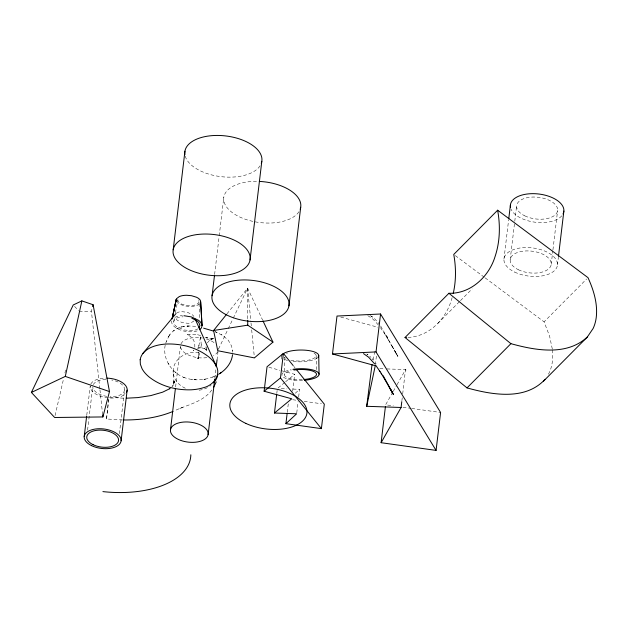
<?xml version="1.0" encoding="UTF-8"?>
<svg xmlns="http://www.w3.org/2000/svg" width="628" height="628" viewBox="0 0 628 628"><rect width="100%" height="100%" fill="white"/><g stroke="black" fill="none" stroke-linecap="round" stroke-linejoin="round"><path stroke-width="0.47" stroke-dasharray="3.14 2.35" d="M122.523 419.975L106.532 418.978L108.228 402.415M198.424 351.947L198.001 358.753L198.362 357.356M177.881 299.87L177.959 300.836A11.767 5.118 3 0 0 181.445 303.999L185.7 305.31L189.844 305.695A9.844 4.286 3 0 0 196.328 304.541L198.307 303.167L198.95 301.393L199.704 319.534M206.023 346.962L206.651 350.031L205.921 349.294L206.769 350.094L205.686 349.16L206.832 350.228L205.686 349.16M201.274 345.015L200.638 337.456M206 347.394L206.031 346.711M174.019 382.224L174.113 380.851L173.901 383.928L173.14 370.999M201.29 344.874L200.513 350.134M198.574 348.383L198.95 345.227M108.77 399.518L106.532 418.978M86.758 415.234L90.236 386.032A18.573 9.812 6.8 0 0 104.538 397.343A18.573 9.812 6.8 0 0 125.678 393.426M87.567 430.125L92.669 387.288M119.375 433.665L124.603 389.855A16.006 8.462 6.8 0 0 111.713 379.995M175.597 386.95L180.456 346.193M214.603 274.46L219.101 236.764M219.219 235.798L223.827 197.137M214.831 378.378L215.875 369.649M217.029 359.946L218.073 351.209M276.807 393.254L277.144 390.428M287.263 412.361L288.276 403.89M292.64 391.26L294.658 374.319L280.849 370.536M296.761 412.847L298.104 401.551M298.669 396.841L299.564 389.313L290.882 389.015M375.371 364.711L376.533 354.985M401.896 400.68L402.242 397.76M402.705 393.874L405.492 369.413M503.954 259.066L508.656 219.612M510.179 259.757L514.654 222.226M514.772 221.26L516.609 205.866M551.219 264.278L552.821 250.808M552.938 249.842L557.64 210.388M557.444 264.961L558.363 257.268M108.322 401.614L108.597 399.439M171.672 320.892L171.844 323.255L172.747 324.911A21.266 9.805 4 0 0 175.188 327.282C180.228 330.791 186.595 332.134 192.67 331.757A12.152 5.605 4 0 0 196.658 331.034L198.762 330.195M194.837 347.198L194.766 343.328L193.495 339.889L190.559 336.459L186.916 334.669L187.639 334.85M198.856 345.855L200.528 336.891M173.987 382.64L174.199 381.392L173.681 384.438L174.199 382.122L172.559 386.063L172.818 385.663M165.18 345.227C162.424 358.839 171.758 372.954 184.459 377.648M173.705 321.615L174.49 317.525M175.393 312.815L177.928 299.635M197.993 358.753L198.338 355.95L197.993 358.753L198.173 357.976M373.008 359.883L374.806 351.382M55.068 415.587L63.389 379.571M64.919 372.938L65.579 370.096M99.836 388.811L91.421 311.19L92.379 307.5M199.759 352.967L198.275 357.63M165.635 343.32L168.657 336.553M166.263 341.451L166.522 340.776M218.568 348.956L227.831 329.574M228.247 328.687L232.878 319M233.302 318.121L247.62 288.166L262.575 320.005M548.417 374.225L549.241 372.687A43.379 32.735 63.9 0 0 552.295 362.105L552.412 349.812M193.864 350.11L193.463 350.785M392.767 392.21L385.631 404.785L393.348 405.869M393.246 391.37L396.574 385.498M397.045 384.666L405.602 369.57L385.545 368.879M168.736 336.412C174.294 326.262 187.489 324.66 197.781 326.905M193.518 350.691L193.762 350.283M168.351 337.063L169.042 335.909M207.35 342.841L209.917 339.999L209.289 340.502L213.237 338.555L211.581 339.034L213.025 338.61L211.22 338.625L212.649 338.665M169.34 335.423L170 334.465M211.793 390.004C202.97 402.187 187.215 404.707 174.443 410.83M226.959 313.859L247.62 288.166L250.917 322.062M171.946 386.824L173.768 384.572M408.027 337.417C428.751 336.6 445.37 319.707 451.21 300.647A91.17 68.805 63.9 0 0 452.278 297.177M194.028 320.916L191.116 322.768A8.611 4.553 6.8 0 1 187.953 323.326L182.049 322.556L177.755 320.492A12.427 6.57 6.8 0 1 175.11 317.36M437.834 323.436L459.782 301.322M460.473 300.631L472.13 288.888M552.287 348.925L549.602 336.223L544.084 321.85L586.607 279.013M295.27 393.261L299.564 389.313M278.118 387.931L284.884 382.358M285.638 381.738L294.658 374.319M199.469 303.968L197.6 305.13A11.422 4.969 3 0 1 190.072 306.472L185.268 306.017L180.322 304.502A13.651 5.942 3 0 1 177.371 302.539M173.21 331.074L174.38 330.179M176.531 313.121L178.485 312.155A8.611 4.553 6.8 0 1 181.657 311.606L187.56 312.375L191.846 314.44A12.427 6.57 6.8 0 1 193.903 316.457M197.844 328.884L195.3 330.03A10.472 4.828 4 0 1 191.862 330.65L184.098 329.998L176.79 326.796A18.33 8.454 4 0 1 174.686 324.755C172.08 321.826 175.071 318.004 178.328 317.509A10.472 4.828 4 0 1 181.767 316.889L183.046 316.826M215.514 375.874L212.311 377.208L213.708 376.682M176.884 328.672L178.203 328.059M174.867 317.344L176.97 316.504A12.152 5.605 4 0 1 180.958 315.782L182.442 315.711M179.765 408.53L182.701 407.297L181.947 407.611M213.253 376.855C203.739 380.576 192.725 380.976 183.18 377.145M212.955 338.641L212.24 338.704L213.504 338.563L212.24 338.79M212.06 338.853L212.735 338.649L211.11 339.261L212.39 338.728L211.605 338.649L212.688 338.688L206.424 337.691L207.444 337.958M180.464 327.243L181.924 326.843L181.5 326.96M197.2 348.155L201.101 347.818L204.704 348.65M204.084 379.32L205.348 379.108L203.841 379.367M199.123 347.849L199.775 347.802M189.052 326.073L187.866 326.089M79.152 311.331L91.421 311.19M187.207 334.74L197.168 334.614L200.607 335.509M194.547 379.712L196.038 379.791L192.984 379.571M123.52 398.199L108.919 397.328M188.863 334.85L189.358 334.857M379.814 368.675L384.595 368.84M281.226 388.677L287.02 388.881M197.168 334.614L197.537 334.653M193.063 379.579L191.587 379.398M402.988 407.219L410.704 408.302M411.67 408.435L440.597 412.486M292.672 399.722L296.51 400.256M304.18 401.331L321.434 403.749M201.761 347.881L202.412 347.975M207.97 338.084L204.916 337.22M340.721 317.069L377.915 327.259M268.886 367.262L279.931 370.284M204.131 348.422L205.874 349.286M216.016 332.055L215.082 331.678L222.861 335.509L228.286 340.235L231.606 346.106L232.658 352.175M217.186 332.542L216.26 332.149M369.939 315.468L374.233 318.286L379.084 323.75M367.765 315.586L373.095 319.252L378.59 325.21M222.061 335.007L221.213 334.52M367.176 354.325L368 354.859L366.721 354.027M372.522 316.936L371.242 316.112M455.324 255.612L484.384 277.301M485.169 277.89L544.084 321.85M175.11 372.004L176.562 373.22M369.711 356.209L370.952 357.379M74.559 306.378L78.492 310.617M405.641 369.609L406.065 370.073M206.251 349.506L206.769 350.094M372.169 358.682L373.37 360.119M293.778 366.312L295.003 367.827M380.372 327.541L384.305 333.24M375.732 363.322L376.148 363.934M380.67 326.011L396.841 354.592L394.682 350.793M384.25 333.146L385.647 335.344M385.851 335.674L386.408 336.577M386.471 336.679L387.233 337.927M387.295 338.037L388.269 339.662M388.261 339.654L390.883 344.144M168.076 363.133L169.058 364.837M390.875 344.136L392.053 346.193M393.065 347.959L393.63 348.948M391.974 346.044L396.346 353.705L395.766 352.693M396.817 354.545L397.924 356.492M394.635 350.683L396.857 354.608M396.77 354.451L397.846 356.382M387.712 337.801L386.589 335.792L387.515 337.448M206.29 349.317L206.18 348.925M200.513 336.867L200.583 337.44M232.525 350.157L232.596 350.762M99.946 389.776L102.678 415.006M251.019 323.035L251.302 325.94M251.679 329.818L254.411 357.905M173.14 371.768L173.171 372.537M316.167 355.629L316.418 369.617M284.178 357.175L284.492 374.892M281.642 359.09L281.595 356.296A18.573 5.895 -1 0 0 281.713 356.892M247.62 288.166L247.715 319.322M302.578 380.411A18.573 5.895 -1 0 1 282.859 376.714A18.573 5.895 -1 0 1 291.18 369.633M317.43 357.834A18.573 5.895 -1 0 1 291.808 361.336M287.569 360.472A18.573 5.895 -1 0 1 284.099 359.153M302.288 379.61A16.006 5.087 -1 0 1 285.567 376.659A16.006 5.087 -1 0 1 291.102 370.614M314.016 353.171A16.006 5.087 -1 0 1 310.758 359.577A16.006 5.087 -1 0 1 290.481 360.142M285.567 358.25A16.006 5.087 -1 0 1 284.531 357.269M286.572 353.47A16.006 5.087 -1 0 1 287.42 353.062M198.346 299.917A11.767 5.118 3 0 1 198.652 300.412M561.754 215.844A26.91 14.216 6.8 0 1 534.938 222.186A26.91 14.216 6.8 0 1 511.114 209.297M90.848 383.998A18.573 9.812 6.8 0 1 105.637 378.095M124.603 389.855A16.006 8.462 6.8 0 1 110.198 396.676M106.791 396.362A16.006 8.462 6.8 0 1 92.771 386.919M93.313 384.564A16.006 8.462 6.8 0 1 106.061 379.477M260.023 165.855A38.779 20.489 6.8 0 1 220.2 176.554A38.779 20.489 6.8 0 1 185.236 156.168M298.92 211.762A38.779 20.489 6.8 0 1 255.667 221.935A38.779 20.489 6.8 0 1 223.694 198.354A38.779 20.489 6.8 0 1 257.716 181.366M211.055 385.333A22.514 19.091 1.1 0 1 209.893 386.189M207.358 387.696A22.514 19.091 1.1 0 1 197.498 390.357M185.299 388.222A22.514 19.091 1.1 0 1 174.38 364.947A22.514 19.091 1.1 0 1 199.916 352.606M217.759 351.625A18.981 10.032 6.8 0 1 213.426 355.668M206.918 357.622A18.981 10.032 6.8 0 1 180.503 345.942M181.005 343.846A18.981 10.032 6.8 0 1 202.397 338.037M206.29 338.939A18.981 10.032 6.8 0 1 214.698 343.147M218.238 348.807A18.981 10.032 6.8 0 1 218.261 349.529M184.083 326.434L182.983 326.615L184.083 326.434M187.026 326.128L188.157 326.081L187.026 326.128M514.685 272.097A26.91 14.216 6.8 0 0 557.287 265.966A26.91 14.216 6.8 0 0 520.125 247.981A26.91 14.216 6.8 0 0 514.685 272.097M518.414 269.75A20.646 10.912 6.8 0 0 551.094 265.047A20.646 10.912 6.8 0 0 522.582 251.247A20.646 10.912 6.8 0 0 518.414 269.75M524.835 215.867A20.646 10.912 6.8 0 0 557.523 211.165A20.646 10.912 6.8 0 0 529.011 197.365A20.646 10.912 6.8 0 0 524.835 215.867"/><path stroke-width="0.94" d="M176.287 300.828L176.578 298.677L179.223 296.612A11.422 4.969 3 0 1 186.744 295.27L191.556 295.717L196.493 297.24A13.651 5.942 3 0 1 200.536 300.906L200.238 303.065M84.199 436.648L86.64 416.207M121.118 440.762L127.146 390.145M173.179 249.811L184.93 151.23M170.502 429.646L175.361 388.889M212.068 295.725L214.493 275.425M208.119 434.662A18.981 10.032 6.8 0 0 181.366 422.33A18.981 10.032 6.8 0 0 178.454 439.474A18.981 10.032 6.8 0 0 208.119 434.662L214.713 379.351M216.22 366.736L217.029 359.946M250.046 259.953A38.779 20.489 6.8 0 0 195.284 234.825A38.779 20.489 6.8 0 0 189.507 269.867A38.779 20.489 6.8 0 0 250.046 259.953L261.805 161.372M276.697 394.196L274.452 413.02L291.737 398.796L264.121 391.228L267.041 366.752L283.401 353.446L293.174 365.559M288.943 305.86A38.779 20.489 6.8 0 0 234.173 280.732A38.779 20.489 6.8 0 0 228.404 315.782A38.779 20.489 6.8 0 0 288.943 305.86L300.694 207.279M264.121 391.228L280.481 377.923L283.401 353.446M296.228 369.343L324.315 404.157L321.395 428.634L285.921 423.665L287.153 413.303M401.779 401.653L401.08 407.486L366.697 406.3L375.254 365.684L332.479 353.964L337.001 316.049L380.56 314.008L440.597 412.486L436.075 450.402L381.11 442.701L385.404 406.732M366.697 406.3L372.019 364.601M436.075 450.402L376.039 351.923L380.56 314.008M508.774 218.654L510.383 205.183M558.473 256.303L563.865 211.079M232.541 354.781C231.583 363.141 225.672 370.198 218.552 374.288M172.213 318.42L176.248 299.438M172.198 318.506L176.335 299.179L172.08 319.008M31.4 392.437L65.296 376.415L81.86 300.891L93.093 304.737L109.484 391.566L102.89 416.945L54.636 417.487L31.4 392.437L73.24 304.957L81.86 300.891M92.614 306.582L93.093 304.737M216.228 381.887L213.536 387.452M381.11 442.701L401.08 407.486M198.958 327.942L199.947 325.602L198.943 322.784A18.33 8.454 4 0 0 196.839 320.743L191.823 318.208M262.991 320.892L272.96 342.119L254.411 357.905L217.72 350.714L213.599 330.485L226.355 314.612M142.807 353.533L176.013 313.545M497.627 210.215A91.17 68.805 63.9 0 1 495.107 256.428C489.079 276.493 470.765 293.935 448.918 293.276L405.021 337.495L467.02 387.9C492.022 394.831 525.432 400.837 545.104 379.273M543.432 381.227L587.337 337.008L593.138 328.46A43.379 32.735 63.9 0 0 596.192 317.886C597.942 303.999 593.688 290.144 587.981 277.631L497.651 210.215L453.754 254.442A91.17 68.805 63.9 0 1 453.204 293.582M467.02 387.9L510.917 343.673C535.394 350.44 566.856 356.162 587.337 337.008M285.921 423.665L296.644 413.789L274.452 413.02M169.772 388.771L170.086 388.528L162.668 392.155L150.838 395.585L137.83 397.595L126.416 398.199M199.61 329.7L201.368 328.004L202.051 325.893L200.638 301.479M219.737 373.566L221.362 372.467M173.03 411.426C157.361 417.895 140.217 420.061 123.363 419.991M213.599 330.485L247.738 325.171L272.96 342.119M332.479 353.964L376.039 351.923M405.021 337.495L406.52 337.456M183.965 315.719L191.336 316.904L198.448 320.256A21.266 9.805 4 0 1 200.882 322.627L201.996 325.1M203.59 328.154L213.143 330.972M65.296 376.415L109.484 391.566M363.479 353.603L368.573 357.167L374.665 363.887M448.918 293.276L510.917 343.673M280.481 377.923L321.395 428.634M375.85 365.457L381.204 373.377M379.728 371.062L380.019 371.517M381.118 373.244L381.816 374.374M381.95 374.594L389.109 386.864M391.244 390.608L393.403 394.415M390.161 388.716L391.825 391.621L389.101 386.856M390.114 388.599L392.335 392.524L384.305 377.75M392.249 392.367L393.324 394.298M383.19 375.717L383.936 377.075M195.222 319.157L216.464 366.54M102.678 415.006L102.89 416.945M200.646 301.754L202.043 325.5M318.734 355.581L319.063 374.225M247.722 320.304L247.738 325.171M292.884 369.327A18.573 5.895 -1 0 1 318.129 372.459A18.573 5.895 -1 0 1 304.462 380.285M281.925 355.126A18.573 5.895 -1 0 1 304.502 350.134A18.573 5.895 -1 0 1 317.996 357.308M293.935 370.049A16.006 5.087 -1 0 1 315.696 372.749A16.006 5.087 -1 0 1 303.913 379.5M510.478 207.224A26.91 14.216 6.8 0 1 539.311 194.076A26.91 14.216 6.8 0 1 562.994 214.022M106.948 378.119A18.573 9.812 6.8 0 1 126.542 392.17M184.922 154.731A38.779 20.489 6.8 0 1 225.35 135.899A38.779 20.489 6.8 0 1 261.279 163.366M259.293 181.421A38.779 20.489 6.8 0 1 300.168 209.281M217.759 375.065A22.514 19.091 1.1 0 1 213.63 382.915M190.834 454.774A84.482 44.643 6.8 0 1 102.906 491.606M140.162 359.742L140.366 364.271L142.046 368.714A48.725 25.748 6.8 0 0 148.883 376.792C160.69 386.244 176.233 390.302 191.195 389.807A33.653 17.788 6.8 0 0 203.574 387.641C213.269 385.553 221.802 374.626 215.765 365.104A48.725 25.748 6.8 0 0 208.928 357.034C197.121 347.582 181.578 343.524 166.616 344.018A33.653 17.788 6.8 0 0 154.237 346.177C147.894 348.218 141.182 352.646 140.162 359.742M91.578 445.652A18.573 9.812 6.8 0 0 121 441.453A18.573 9.812 6.8 0 0 95.393 429.018A18.573 9.812 6.8 0 0 91.578 445.652M93.109 444.695A16.006 8.462 6.8 0 0 118.472 441.076A16.006 8.462 6.8 0 0 96.398 430.353A16.006 8.462 6.8 0 0 93.109 444.695M245.799 423.374A38.779 20.489 6.8 0 0 306.77 414.001A38.779 20.489 6.8 0 0 252.613 388.473A38.779 20.489 6.8 0 0 245.799 423.374"/></g></svg>
